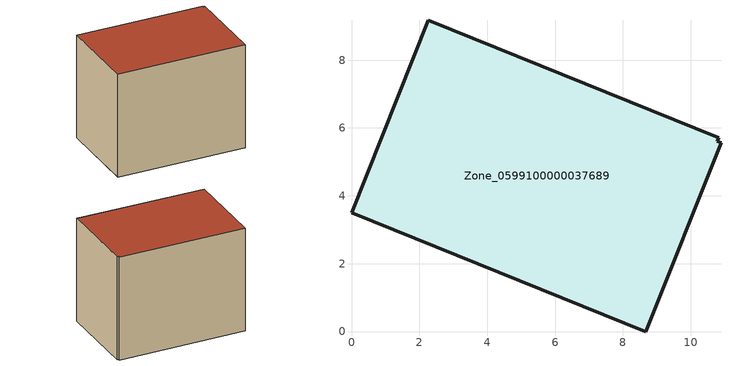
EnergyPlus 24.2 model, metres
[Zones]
Zone_0599100000037689
 floor ground (C_G): 10.82,5.71 10.78,5.61 10.89,5.57 8.67,0 0,3.5 2.26,9.17 z0.43
 wall outside (C_F): 10.82,5.71 2.26,9.17 0,3.5 8.67,0 10.89,5.57 10.78,5.61 10.82,5.71 z0.43:8.11
 roof outside (C_R): 10.78,5.61 10.82,5.71 2.26,9.17 0,3.5 8.67,0 10.89,5.57 z8.11
[BUILDING]
Pand.0599100000037689: North Axis=0; Terrain=City; Loads Convergence Tolerance Value=0.04; Temperature Convergence Tolerance Value=0.4; Solar Distribution=FullExterior; Maximum Number of Warmup Days=25; Minimum Number of Warmup Days=1
[Site:Location]
Rotterdam.The.Hague.AP_ZH_NLD Design_Conditions: Latitude=51.96; Longitude=4.45; Time Zone=1; Elevation=-4.5
[SITE:GROUNDTEMPERATURE:BUILDINGSURFACE]
18, 18, 18, 18, 18, 18, 18, 18, 18, 18, 18, 18
[MATERIAL] Thermal Absorptance=0.9; Solar Absorptance=0.7; Visible Absorptance=0.7
Name | Roughness | Thickness | Conductivity | Density | Specific Heat
G.TI.1965-1974 | MediumSmooth | 0.15 | 0.882353 | 540 | 1210
F.TI.1965-1974 | Rough | 0.3 | 0.697674 | 1920 | 840
R.TI.1965-1974 | MediumRough | 0.2 | 0.232558 | 1500 | 1000
[CONSTRUCTION]
C_G: G.TI.1965-1974
C_F: F.TI.1965-1974
C_R: R.TI.1965-1974
[ZONE]
Zone_0599100000037689: Type=1; Multiplier=1; Ceiling Height=Autocalculate; Volume=Autocalculate; Floor Area=autocalculate; Part of Total Floor Area=Yes
[ZONEINFILTRATION:DESIGNFLOWRATE]
Infil_Zone_0599100000037689: Zone or ZoneList or Space or SpaceList=Zone_0599100000037689; Schedule=AlwaysOn; Design Flow Rate Calculation Method=Flow/Area; Flow Rate per Floor Area=0.003; Constant Term Coefficient=1; Temperature Term Coefficient=0; Velocity Term Coefficient=0; Velocity Squared Term Coefficient=0
[HVACTEMPLATE:ZONE:IDEALLOADSAIRSYSTEM]
Zone_0599100000037689: Maximum Heating Supply Air Temperature=50; Minimum Cooling Supply Air Temperature=13; Maximum Heating Supply Air Humidity Ratio=0.0156; Minimum Cooling Supply Air Humidity Ratio=0.0077; Heating Limit=NoLimit; Cooling Limit=NoLimit; Dehumidification Control Type=ConstantSensibleHeatRatio; Cooling Sensible Heat Ratio=0.7; Dehumidification Setpoint=60; Humidification Control Type=None; Humidification Setpoint=30; Outdoor Air Method=None; Outdoor Air Flow Rate per Person=0.00944; Outdoor Air Flow Rate per Zone Floor Area=0; Outdoor Air Flow Rate per Zone=0; Demand Controlled Ventilation Type=None; Outdoor Air Economizer Type=NoEconomizer; Heat Recovery Type=None; Sensible Heat Recovery Effectiveness=0.7; Latent Heat Recovery Effectiveness=0.65
[ZONECONTROL:THERMOSTAT]
ThermostatControl_Zone_0599100000037689: Zone or ZoneList=Zone_0599100000037689; Control Type Schedule=DualSetpointControlType; Control 1=Thermostat_Zone_0599100000037689; Temperature Difference Between Cutout And Setpoint=0
[THERMOSTATSETPOINT:DUALSETPOINT]
Thermostat_Zone_0599100000037689: Heating Setpoint Temperature Schedule=HeatingSetpoint_Zone_0599100000037689; Cooling Setpoint Temperature Schedule=CoolingSetpoint_Zone_0599100000037689
[SCHEDULE:COMPACT]
HeatingSetpoint_Zone_0599100000037689: Through: 12/31, For: AllDays, Until: 24:00, 21
CoolingSetpoint_Zone_0599100000037689: Through: 12/31, For: AllDays, Until: 24:00, 24
DualSetpointControlType: Through: 12/31, For: AllDays, Until: 24:00, 4
AlwaysOn: Through: 12/31, For: AllDays, Until: 24:00, 1
